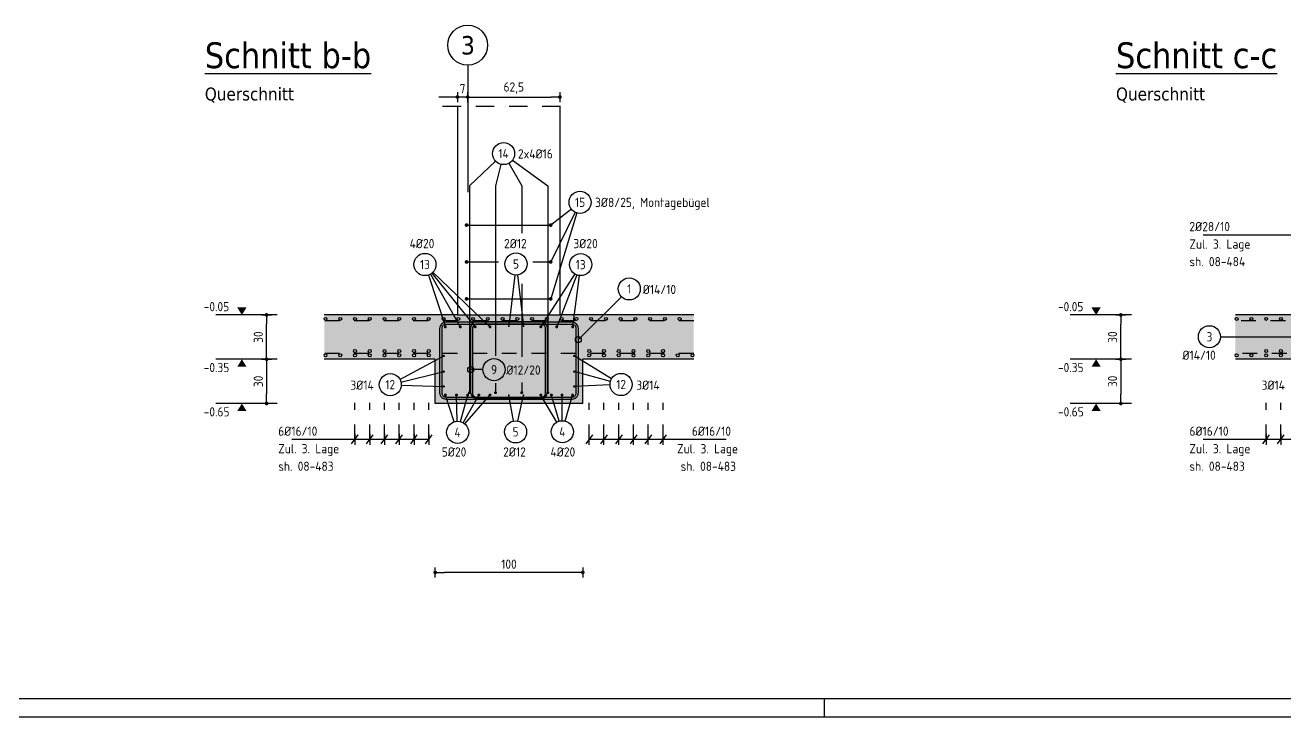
# Model space of a CAD drawing. Extents: x -8.7 to 34.4, y 0 to 21.
# Drawn here: x -3.39 to 5.15, y 0 to 4.68 of the extents above; entities that cross this region are included whole.
import ezdxf
from ezdxf.enums import TextEntityAlignment as Align

# ---------------------------------------------------------------- set-up
doc = ezdxf.new("R2010")
doc.units = 0
doc.header["$LTSCALE"] = 0.25
for name, pattern in [('AUSGEZOGEN', [1000.01, 1000, 0.01]), ('DASHED', [0.75, 0.5, -0.25]), ('DASHED2', [0.375, 0.25, -0.125]), ('HIDDEN4', [0.12, 0.02, -0.1])]:
    doc.linetypes.add(name, pattern=pattern)
for name, color, linetype in [('ACHSEN', 7, 'Continuous'), ('AFU', 7, 'Continuous'), ('BETON', 7, 'Continuous'), ('grau_mittel', 7, 'Continuous'), ('HILFE', 7, 'Continuous'), ('koten', 7, 'Continuous'), ('MASSE', 7, 'Continuous'), ('RAHMEN', 7, 'Continuous'), ('RND', 7, 'Continuous'), ('SFP_Achsen', 7, 'Continuous'), ('TEXT', 7, 'Continuous')]:
    doc.layers.add(name, color=color, linetype=linetype)
doc.layers.add('NOPLOT', color=7, linetype='Continuous', plot=False)
doc.styles.add('helv', font='tahoma.ttf')
doc.styles.add('txt', font='isocp.shx')
doc.linetypes.add('AFU_50M', pattern='A,0.45,["/",Standard,S=0.2,R=0,X=-0.01,Y=-0.1],0.07,["/",Standard,S=0.2,R=0,X=-0.01,Y=-0.1],0.45', length=0.97)
doc.dimstyles.new('DOT_I', dxfattribs={"dimscale": 0.25, "dimtxt": 0.25, "dimasz": 0.25, "dimexe": 0.1, "dimexo": 0.3, "dimgap": 0.1, "dimtad": 1, "dimdec": 3, "dimzin": 3, "dimtxsty": 'txt', "dimblk": 'DOT', "dimblk1": 'DOT', "dimblk2": 'DOT', "dimsah": 1, "dimcen": 0.1, "dimse1": 1, "dimse2": 1, "dimazin": 0, "dimtfac": 1, "dimtdec": 4, "dimtix": 1, "dimtmove": 2, "dimatfit": 3, "dimfxl": 0, "dimtvp": 1, "dimtolj": 1, "dimtzin": 0, "dimarcsym": 0})

# ---------------------------------------------------------------- blocks, each defined once
blk = doc.blocks.new('RND_HIN')
at = {"layer": 'RND', "color": 7, "linetype": 'Continuous'}
blk.add_circle((0, 0), 0.3, dxfattribs=at)
at = {"layer": 'RND', "color": 7, "linetype": 'Continuous', "style": 'txt'}
blk.add_attdef('POSI', text='', height=0.25, dxfattribs=at).set_placement((0, 0), align=Align.MIDDLE)
blk = doc.blocks.new('lei_gre')
at = {"layer": 'RND', "color": 7, "linetype": 'Continuous'}
for p, q in [((-0.09, -0.12), (0.09, 0.12)), ((0, 0.149), (0, -0.151))]:
    blk.add_line(p, q, dxfattribs=at)
blk = doc.blocks.new('okrd_o')
at = {"layer": 'koten', "color": 7, "linetype": 'Continuous'}
blk.add_solid([(-0.125, 0.202), (0.125, 0.202), (0, 0)], dxfattribs=at)
at = {"layer": 'koten', "style": 'txt'}
blk.add_attdef('OKRD', (0.25, 0.1), '', height=0.25, dxfattribs=at)
blk = doc.blocks.new('okrd_u')
at = {"layer": 'koten', "color": 7, "linetype": 'Continuous'}
blk.add_solid([(-0.125, -0.202), (0.125, -0.202), (0, 0)], dxfattribs=at)
at = {"layer": 'koten', "style": 'txt'}
blk.add_attdef('OKRD', (0.25, -0.35), '', height=0.25, dxfattribs=at)
blk = doc.blocks.new('DOT')
at = {"layer": 'MASSE', "color": 7, "linetype": 'Continuous'}
for p, q in [((0, 0), (-1, 0)), ((0, 0.54), (0, -0.54))]:
    blk.add_line(p, q, dxfattribs=at)
at = {"layer": 'MASSE', "color": 7, "linetype": 'Continuous', "const_width": 0.2}
blk.add_lwpolyline([(-0.1, 0, 1), (0.1, 0, 1)], format="xyb", close=True, dxfattribs=at)
blk = doc.blocks.new('*D29')
at = {"layer": 'Defpoints', "color": 0, "linetype": 'AUSGEZOGEN', "transparency": 16777216}
for p in [(-1.7525, 2.4218), (-1.7525, 2.1218), (-1.7525, 2.1218)]:
    blk.add_point(p, dxfattribs=at)
at = {"layer": 'MASSE', "color": 0, "linetype": 'AUSGEZOGEN', "lineweight": -2, "transparency": 16777216}
blk.add_line((-1.7525, 2.3593), (-1.7525, 2.1843), dxfattribs=at)
at = {"layer": 'MASSE', "color": 0, "linetype": 'AUSGEZOGEN', "lineweight": -2, "transparency": 16777216, "xscale": 0.0625, "yscale": 0.0625, "zscale": 0.0625}
for p, rotation in [((-1.7525, 2.4218), 90), ((-1.7525, 2.1218), 270)]:
    blk.add_blockref('DOT', p, dxfattribs=dict(at, rotation=rotation))
at = {"layer": 'MASSE', "color": 0, "linetype": 'AUSGEZOGEN', "transparency": 16777216, "insert": (-1.8088, 2.2718), "char_height": 0.0625, "attachment_point": 5, "rotation": 90, "style": 'txt'}
blk.add_mtext('\\A1;30', dxfattribs=at)
blk = doc.blocks.new('*D30')
at = {"layer": 'Defpoints', "color": 0, "linetype": 'AUSGEZOGEN', "transparency": 16777216}
for p in [(-1.7525, 2.7218), (-1.7525, 2.7218), (-1.7525, 2.4218)]:
    blk.add_point(p, dxfattribs=at)
at = {"layer": 'MASSE', "color": 0, "linetype": 'AUSGEZOGEN', "lineweight": -2, "transparency": 16777216}
blk.add_line((-1.7525, 2.4843), (-1.7525, 2.6593), dxfattribs=at)
at = {"layer": 'MASSE', "color": 0, "linetype": 'AUSGEZOGEN', "lineweight": -2, "transparency": 16777216, "xscale": 0.0625, "yscale": 0.0625, "zscale": 0.0625}
for p, rotation in [((-1.7525, 2.7218), 90), ((-1.7525, 2.4218), 270)]:
    blk.add_blockref('DOT', p, dxfattribs=dict(at, rotation=rotation))
at = {"layer": 'MASSE', "color": 0, "linetype": 'AUSGEZOGEN', "transparency": 16777216, "insert": (-1.8088, 2.5718), "char_height": 0.0625, "attachment_point": 5, "rotation": 90, "style": 'txt'}
blk.add_mtext('\\A1;30', dxfattribs=at)
blk = doc.blocks.new('*D31')
at = {"layer": 'Defpoints', "color": 0, "linetype": 'AUSGEZOGEN', "transparency": 16777216}
for p in [(-0.4599, 4.1976), (-0.4599, 4.1976), (-0.3899, 4.1976)]:
    blk.add_point(p, dxfattribs=at)
at = {"layer": 'MASSE', "color": 0, "linetype": 'AUSGEZOGEN', "lineweight": -2, "transparency": 16777216}
for p, q in [((-0.5224, 4.1976), (-0.5849, 4.1976)), ((-0.3899, 4.1976), (-0.4599, 4.1976)), ((-0.3274, 4.1976), (-0.2649, 4.1976))]:
    blk.add_line(p, q, dxfattribs=at)
at = {"layer": 'MASSE', "color": 0, "linetype": 'AUSGEZOGEN', "lineweight": -2, "transparency": 16777216, "xscale": 0.0625, "yscale": 0.0625, "zscale": 0.0625}
blk.add_blockref('DOT', (-0.4599, 4.1976), dxfattribs=at)
at = {"layer": 'MASSE', "color": 0, "linetype": 'AUSGEZOGEN', "lineweight": -2, "transparency": 16777216, "xscale": 0.0625, "yscale": 0.0625, "zscale": 0.0625, "rotation": 180}
blk.add_blockref('DOT', (-0.3899, 4.1976), dxfattribs=at)
at = {"layer": 'MASSE', "color": 0, "linetype": 'AUSGEZOGEN', "transparency": 16777216, "insert": (-0.4249, 4.2538), "char_height": 0.0625, "attachment_point": 5, "style": 'txt'}
blk.add_mtext('\\A1;7', dxfattribs=at)
blk = doc.blocks.new('*D32')
at = {"layer": 'Defpoints', "color": 0, "linetype": 'AUSGEZOGEN', "transparency": 16777216}
for p in [(-0.3899, 4.1976), (0.2351, 4.1976), (0.2351, 4.1976)]:
    blk.add_point(p, dxfattribs=at)
at = {"layer": 'MASSE', "color": 0, "linetype": 'AUSGEZOGEN', "lineweight": -2, "transparency": 16777216}
blk.add_line((-0.3274, 4.1976), (0.1726, 4.1976), dxfattribs=at)
at = {"layer": 'MASSE', "color": 0, "linetype": 'AUSGEZOGEN', "lineweight": -2, "transparency": 16777216, "xscale": 0.0625, "yscale": 0.0625, "zscale": 0.0625, "rotation": 180}
blk.add_blockref('DOT', (-0.3899, 4.1976), dxfattribs=at)
at = {"layer": 'MASSE', "color": 0, "linetype": 'AUSGEZOGEN', "lineweight": -2, "transparency": 16777216, "xscale": 0.0625, "yscale": 0.0625, "zscale": 0.0625}
blk.add_blockref('DOT', (0.2351, 4.1976), dxfattribs=at)
at = {"layer": 'MASSE', "color": 0, "linetype": 'AUSGEZOGEN', "transparency": 16777216, "insert": (-0.0774, 4.2585), "char_height": 0.0625, "attachment_point": 5, "style": 'txt'}
blk.add_mtext('\\A1;62,5', dxfattribs=at)
blk = doc.blocks.new('*D33')
at = {"layer": 'Defpoints', "color": 0, "linetype": 'AUSGEZOGEN', "transparency": 16777216}
for p in [(4.0362, 2.4218), (4.0362, 2.1218), (4.0362, 2.1218)]:
    blk.add_point(p, dxfattribs=at)
at = {"layer": 'MASSE', "color": 0, "linetype": 'AUSGEZOGEN', "lineweight": -2, "transparency": 16777216}
blk.add_line((4.0362, 2.3593), (4.0362, 2.1843), dxfattribs=at)
at = {"layer": 'MASSE', "color": 0, "linetype": 'AUSGEZOGEN', "lineweight": -2, "transparency": 16777216, "xscale": 0.0625, "yscale": 0.0625, "zscale": 0.0625}
for p, rotation in [((4.0362, 2.4218), 90), ((4.0362, 2.1218), 270)]:
    blk.add_blockref('DOT', p, dxfattribs=dict(at, rotation=rotation))
at = {"layer": 'MASSE', "color": 0, "linetype": 'AUSGEZOGEN', "transparency": 16777216, "insert": (3.9799, 2.2718), "char_height": 0.0625, "attachment_point": 5, "rotation": 90, "style": 'txt'}
blk.add_mtext('\\A1;30', dxfattribs=at)
blk = doc.blocks.new('*D34')
at = {"layer": 'Defpoints', "color": 0, "linetype": 'AUSGEZOGEN', "transparency": 16777216}
for p in [(4.0362, 2.7218), (4.0362, 2.7218), (4.0362, 2.4218)]:
    blk.add_point(p, dxfattribs=at)
at = {"layer": 'MASSE', "color": 0, "linetype": 'AUSGEZOGEN', "lineweight": -2, "transparency": 16777216}
blk.add_line((4.0362, 2.4843), (4.0362, 2.6593), dxfattribs=at)
at = {"layer": 'MASSE', "color": 0, "linetype": 'AUSGEZOGEN', "lineweight": -2, "transparency": 16777216, "xscale": 0.0625, "yscale": 0.0625, "zscale": 0.0625}
for p, rotation in [((4.0362, 2.7218), 90), ((4.0362, 2.4218), 270)]:
    blk.add_blockref('DOT', p, dxfattribs=dict(at, rotation=rotation))
at = {"layer": 'MASSE', "color": 0, "linetype": 'AUSGEZOGEN', "transparency": 16777216, "insert": (3.9799, 2.5718), "char_height": 0.0625, "attachment_point": 5, "rotation": 90, "style": 'txt'}
blk.add_mtext('\\A1;30', dxfattribs=at)
blk = doc.blocks.new('DINA0')
at = {"layer": 'RAHMEN', "color": 5}
blk.add_line((2, 0.5), (118.4, 0.5), dxfattribs=at)
at = {"layer": 'RAHMEN', "color": 7}
blk.add_line((42.9, 0.5), (42.9, 0), dxfattribs=at)
at = {"layer": 'RAHMEN'}
blk.add_line((0, 0), (118.9, 0), dxfattribs=at)
blk = doc.blocks.new('*D44')
at = {"layer": 'Defpoints', "color": 0, "linetype": 'AUSGEZOGEN', "transparency": 16777216}
for p in [(-0.6099, 0.9777), (-0.6099, 0.9777), (0.3901, 0.9777)]:
    blk.add_point(p, dxfattribs=at)
at = {"layer": 'MASSE', "color": 0, "linetype": 'AUSGEZOGEN', "lineweight": -2, "transparency": 16777216}
blk.add_line((0.3276, 0.9777), (-0.5474, 0.9777), dxfattribs=at)
at = {"layer": 'MASSE', "color": 0, "linetype": 'AUSGEZOGEN', "lineweight": -2, "transparency": 16777216, "xscale": 0.0625, "yscale": 0.0625, "zscale": 0.0625, "rotation": 180}
blk.add_blockref('DOT', (-0.6099, 0.9777), dxfattribs=at)
at = {"layer": 'MASSE', "color": 0, "linetype": 'AUSGEZOGEN', "lineweight": -2, "transparency": 16777216, "xscale": 0.0625, "yscale": 0.0625, "zscale": 0.0625}
blk.add_blockref('DOT', (0.3901, 0.9777), dxfattribs=at)
at = {"layer": 'MASSE', "color": 0, "linetype": 'AUSGEZOGEN', "transparency": 16777216, "insert": (-0.1099, 1.0339), "char_height": 0.0625, "attachment_point": 5, "style": 'txt'}
blk.add_mtext('\\A1;100', dxfattribs=at)

msp = doc.modelspace()

# ---------------------------------------------------------------- linework, layer by layer
at = {"layer": 'ACHSEN', "color": 140, "linetype": 'AUSGEZOGEN'}
msp.add_line((-0.3899, 4.4138), (-0.3899, 3.5541), dxfattribs=at)
at = {"layer": 'AFU', "color": 8, "linetype": 'AFU_50M'}
msp.add_line((-0.4599, 2.7218), (0.2351, 2.7218), dxfattribs=at)
at = {"layer": 'BETON', "color": 6, "linetype": 'AUSGEZOGEN'}
for p, q in [((-0.4599, 4.1351), (-0.4599, 2.7218)), ((0.2351, 4.1351), (0.2351, 2.7218)), ((-0.4599, 2.7218), (-1.3617, 2.7218)), ((1.1418, 2.7218), (0.2351, 2.7218)), ((6.0096, 2.7218), (4.8128, 2.7218)), ((-0.6099, 2.4218), (-1.3617, 2.4218)), ((-0.6099, 2.1218), (-0.6099, 2.4218)), ((1.1418, 2.4218), (0.3901, 2.4218)), ((0.3901, 2.1218), (0.3901, 2.4218)), ((5.5646, 2.4218), (4.8128, 2.4218)), ((0.3901, 2.1218), (-0.6099, 2.1218))]:
    msp.add_line(p, q, dxfattribs=at)
at = {"layer": 'grau_mittel', "color": 61}
for points in [[(-1.3617, 2.7218), (-1.3617, 2.4218), (1.1418, 2.7218), (1.1418, 2.4218)], [(4.8128, 2.7218), (6.0096, 2.7218), (4.8128, 2.4218), (6.0096, 2.4218)], [(-0.6099, 2.4218), (0.3901, 2.4218), (-0.6099, 2.1218), (0.3901, 2.1218)]]:
    msp.add_solid(points, dxfattribs=at)
at = {"layer": 'HILFE', "color": 102, "linetype": 'DASHED'}
msp.add_line((-0.5599, 4.1351), (0.3351, 4.1351), dxfattribs=at)
at = {"layer": 'HILFE', "color": 102, "linetype": 'AUSGEZOGEN'}
for p, q in [((4.5936, 3.2654), (5.521, 3.2654)), ((-1.581, 1.8795), (-0.6535, 1.8795)), ((1.3611, 1.8792), (0.4337, 1.8792)), ((4.5936, 1.8795), (5.521, 1.8795))]:
    msp.add_line(p, q, dxfattribs=at)
at = {"layer": 'koten', "color": 7, "linetype": 'AUSGEZOGEN'}
for p, q in [((-1.68, 2.7218), (-2.0966, 2.7218)), ((4.1087, 2.7218), (3.6921, 2.7218)), ((-1.68, 2.4218), (-2.0966, 2.4218)), ((4.1087, 2.4218), (3.6921, 2.4218)), ((-1.68, 2.1218), (-2.0966, 2.1218)), ((4.1087, 2.1218), (3.6921, 2.1218))]:
    msp.add_line(p, q, dxfattribs=at)
at = {"layer": 'NOPLOT', "color": 191, "linetype": 'Continuous'}
for points in [[(-0.5379, 2.1658), (0.3181, 2.1658, 0.414214), (0.3461, 2.1938), (0.3461, 2.6298, 0.414214), (0.3181, 2.6578), (-0.5379, 2.6578, 0.414214), (-0.5659, 2.6298), (-0.5659, 2.1938, 0.414214)], [(-0.3279, 2.1638), (0.1081, 2.1638, 0.414214), (0.1381, 2.1938), (0.1381, 2.6298, 0.414214), (0.1081, 2.6598), (-0.3279, 2.6598, 0.414214), (-0.3579, 2.6298), (-0.3579, 2.1938, 0.414214)]]:
    msp.add_lwpolyline(points, format="xyb", close=True, dxfattribs=at)
at = {"layer": 'RND', "color": 102, "linetype": 'AUSGEZOGEN'}
for p, q in [((-0.2011, 3.7631), (-0.3783, 3.5953)), ((-0.0861, 3.7704), (0.1534, 3.5953)), ((-0.1647, 3.7419), (-0.2011, 3.5953)), ((-0.11, 3.7492), (-0.0238, 3.5953)), ((0.3126, 3.4388), (0.1726, 3.3306)), ((0.3387, 3.4174), (0.1726, 3.0806)), ((0.35, 3.413), (0.1726, 2.8306)), ((-0.6562, 2.9922), (-0.5412, 2.6414)), ((-0.6426, 2.9982), (-0.4403, 2.6414)), ((-0.6326, 3.0051), (-0.3395, 2.6414)), ((-0.6254, 3.0116), (-0.2387, 2.6414)), ((-0.071, 2.9921), (-0.1115, 2.6453)), ((-0.0533, 2.9922), (-0.0115, 2.6453)), ((0.3353, 2.9997), (0.1057, 2.6414)), ((0.3488, 2.9929), (0.2135, 2.6414)), ((0.3661, 2.9885), (0.3213, 2.6414)), ((0.6516, 2.8453), (0.3601, 2.5545)), ((4.7116, 2.5739), (5.5946, 2.5739)), ((-0.8488, 2.285), (-0.5525, 2.4439)), ((0.5858, 2.2898), (0.3326, 2.4439)), ((-0.842, 2.2673), (-0.5525, 2.3377)), ((-0.2863, 2.3514), (-0.3699, 2.3514)), ((0.5775, 2.2706), (0.3326, 2.3377)), ((-0.8399, 2.2471), (-0.5525, 2.2377)), ((0.5749, 2.2477), (0.3326, 2.2377)), ((-0.4815, 1.9978), (-0.5412, 2.1794)), ((-0.4603, 2.0015), (-0.4655, 2.1794)), ((-0.4386, 1.999), (-0.3899, 2.1794)), ((-0.421, 1.9918), (-0.3143, 2.1794)), ((-0.4089, 1.9832), (-0.2387, 2.1794)), ((-0.079, 2.0038), (-0.1115, 2.1783)), ((-0.0494, 2.0033), (-0.0115, 2.1783)), ((0.2136, 1.9954), (0.1057, 2.1794)), ((0.2301, 2.0026), (0.1776, 2.1794)), ((0.2509, 2.0057), (0.2494, 2.1794)), ((0.2718, 2.0029), (0.3213, 2.1794))]:
    msp.add_line(p, q, dxfattribs=at)
at = {"layer": 'RND', "color": 1, "linetype": 'DASHED2'}
for p, q in [((1.1418, 2.6818), (-1.3617, 2.6818)), ((5.951, 2.6818), (4.8128, 2.6818)), ((1.1418, 2.4618), (-1.3617, 2.4618)), ((5.9603, 2.4618), (4.8128, 2.4618))]:
    msp.add_line(p, q, dxfattribs=at)
at = {"layer": 'RND', "color": 7, "linetype": 'HIDDEN4'}
for p, q in [((-1.1535, 1.8795), (-1.1535, 2.1269)), ((-1.0535, 1.8795), (-1.0535, 2.1269)), ((-0.9535, 1.8795), (-0.9535, 2.1269)), ((-0.8535, 1.8795), (-0.8535, 2.1269)), ((-0.7535, 1.8795), (-0.7535, 2.1269)), ((-0.6535, 1.8795), (-0.6535, 2.1269)), ((0.4337, 1.8792), (0.4337, 2.1269)), ((0.5337, 1.8792), (0.5337, 2.1269)), ((0.6337, 1.8792), (0.6337, 2.1269)), ((0.7337, 1.8792), (0.7337, 2.1269)), ((0.8337, 1.8792), (0.8337, 2.1269)), ((0.9337, 1.8792), (0.9337, 2.1269)), ((5.021, 1.8795), (5.021, 2.1269)), ((5.121, 1.8795), (5.121, 2.1269))]:
    msp.add_line(p, q, dxfattribs=at)
at = {"layer": 'RND', "color": 253, "linetype": 'AUSGEZOGEN'}
for points in [[(-0.3783, 3.5953), (-0.3783, 2.1953)], [(-0.2011, 3.5953), (-0.2011, 2.4458)], [(-0.0238, 3.5953), (-0.0238, 3.2759)], [(0.1534, 3.5953), (0.1534, 2.1953)], [(0.1534, 3.5953), (0.1534, 2.1953)], [(-0.3974, 3.3306), (0.1726, 3.3306)], [(-0.3974, 3.0806), (-0.1807, 3.0806)], [(0.0505, 3.0806), (0.1726, 3.0806)], [(-0.0238, 2.9319), (-0.0238, 2.4376)], [(-0.3974, 2.8306), (0.1726, 2.8306)], [(-0.2011, 2.2599), (-0.2011, 2.1953)], [(-0.0238, 2.2644), (-0.0238, 2.1953)]]:
    msp.add_lwpolyline(points, dxfattribs=at)
for points, const_width in [([(-0.4037, 3.3306, 1), (-0.3912, 3.3306, 1)], 0.0125), ([(0.1663, 3.3306, 1), (0.1788, 3.3306, 1)], 0.0125), ([(-0.4037, 3.0806, 1), (-0.3912, 3.0806, 1)], 0.0125), ([(0.1663, 3.0806, 1), (0.1788, 3.0806, 1)], 0.0125), ([(-0.4037, 2.8306, 1), (-0.3912, 2.8306, 1)], 0.0125), ([(0.1663, 2.8306, 1), (0.1788, 2.8306, 1)], 0.0125), ([(-0.3833, 2.1953, 1), (-0.3733, 2.1953, 1)], 0.01), ([(-0.2061, 2.1953, 1), (-0.1961, 2.1953, 1)], 0.01), ([(-0.0288, 2.1953, 1), (-0.0188, 2.1953, 1)], 0.01), ([(0.1584, 2.1953, -1), (0.1484, 2.1953, -1)], 0.01)]:
    msp.add_lwpolyline(points, format="xyb", close=True, dxfattribs=dict(at, const_width=const_width))
at = {"layer": 'RND', "color": 1, "linetype": 'AUSGEZOGEN'}
for points in [[(-0.5379, 2.1518), (0.3181, 2.1518, 0.414214), (0.3601, 2.1938), (0.3601, 2.6298, 0.414214), (0.3181, 2.6718), (-0.5379, 2.6718, 0.414214), (-0.5799, 2.6298), (-0.5799, 2.1938, 0.414214)], [(-0.3279, 2.1559), (0.1081, 2.1559, 0.414214), (0.1501, 2.1979), (0.1501, 2.6339, 0.414214), (0.1081, 2.6759), (-0.3279, 2.6759, 0.414214), (-0.3699, 2.6339), (-0.3699, 2.1979, 0.414214)]]:
    msp.add_lwpolyline(points, format="xyb", close=True, dxfattribs=at)
at = {"layer": 'RND', "color": 7, "linetype": 'AUSGEZOGEN'}
for points, const_width in [([(-0.5462, 2.6414, 1), (-0.5362, 2.6414, 1)], 0.01), ([(-0.4453, 2.6414, 1), (-0.4353, 2.6414, 1)], 0.01), ([(-0.3445, 2.6414, 1), (-0.3345, 2.6414, 1)], 0.01), ([(-0.2437, 2.6414, 1), (-0.2337, 2.6414, 1)], 0.01), ([(-0.2437, 2.6414, 1), (-0.2337, 2.6414, 1)], 0.01), ([(-0.1145, 2.6453, -1), (-0.1085, 2.6453, -1)], 0.006), ([(-0.0145, 2.6453, -1), (-0.0085, 2.6453, -1)], 0.006), ([(0.1007, 2.6414, 1), (0.1107, 2.6414, 1)], 0.01), ([(0.2085, 2.6414, 1), (0.2185, 2.6414, 1)], 0.01), ([(0.3163, 2.6414, 1), (0.3263, 2.6414, 1)], 0.01), ([(0.3163, 2.6414, 1), (0.3263, 2.6414, 1)], 0.01), ([(-0.5565, 2.4439, 1), (-0.5485, 2.4439, 1)], 0.008), ([(0.3366, 2.4439, -1), (0.3286, 2.4439, -1)], 0.008), ([(-0.5565, 2.3377, 1), (-0.5485, 2.3377, 1)], 0.008), ([(0.3366, 2.3377, -1), (0.3286, 2.3377, -1)], 0.008), ([(-0.5565, 2.2377, 1), (-0.5485, 2.2377, 1)], 0.008), ([(0.3366, 2.2377, -1), (0.3286, 2.2377, -1)], 0.008), ([(-0.5462, 2.1794, 1), (-0.5362, 2.1794, 1)], 0.01), ([(-0.4705, 2.1794, 1), (-0.4605, 2.1794, 1)], 0.01), ([(-0.3949, 2.1794, 1), (-0.3849, 2.1794, 1)], 0.01), ([(-0.3193, 2.1794, 1), (-0.3093, 2.1794, 1)], 0.01), ([(-0.2337, 2.1794, -1), (-0.2437, 2.1794, -1)], 0.01), ([(-0.2437, 2.1794, 1), (-0.2337, 2.1794, 1)], 0.01), ([(-0.1145, 2.1783, 1), (-0.1085, 2.1783, 1)], 0.006), ([(-0.0145, 2.1783, 1), (-0.0085, 2.1783, 1)], 0.006), ([(0.1007, 2.1794, 1), (0.1107, 2.1794, 1)], 0.01), ([(0.1726, 2.1794, 1), (0.1826, 2.1794, 1)], 0.01), ([(0.2444, 2.1794, 1), (0.2544, 2.1794, 1)], 0.01), ([(0.3263, 2.1794, -1), (0.3163, 2.1794, -1)], 0.01), ([(0.3163, 2.1794, 1), (0.3263, 2.1794, 1)], 0.01), ([(0.3163, 2.1794, 1), (0.3263, 2.1794, 1)], 0.01)]:
    msp.add_lwpolyline(points, format="xyb", close=True, dxfattribs=dict(at, const_width=const_width))
for centre, radius in [((-1.3535, 2.695), 0.01), ((-1.2535, 2.695), 0.01), ((-1.1535, 2.695), 0.01), ((-1.0535, 2.695), 0.01), ((-0.9535, 2.695), 0.01), ((-0.8535, 2.695), 0.01), ((-0.7535, 2.695), 0.01), ((-0.6535, 2.695), 0.01), ((-0.5535, 2.695), 0.01), ((-0.4535, 2.695), 0.01), ((-0.3535, 2.695), 0.01), ((-0.2535, 2.695), 0.01), ((-0.1535, 2.695), 0.01), ((-0.0535, 2.695), 0.01), ((0.0465, 2.695), 0.01), ((0.1465, 2.695), 0.01), ((0.2465, 2.695), 0.01), ((0.3465, 2.695), 0.01), ((0.4465, 2.695), 0.01), ((0.5465, 2.695), 0.01), ((0.6465, 2.695), 0.01), ((0.7465, 2.695), 0.01), ((0.8465, 2.695), 0.01), ((0.9465, 2.695), 0.01), ((1.0465, 2.695), 0.01), ((4.821, 2.695), 0.01), ((4.921, 2.695), 0.01), ((5.021, 2.695), 0.01), ((5.121, 2.695), 0.01), ((0.3601, 2.5545), 0.02), ((-1.1535, 2.4776), 0.01), ((-1.0535, 2.4776), 0.01), ((-0.9535, 2.4776), 0.01), ((-0.8535, 2.4776), 0.01), ((-0.7535, 2.4776), 0.01), ((-0.6535, 2.4776), 0.01), ((0.4337, 2.4776), 0.01), ((0.5337, 2.4776), 0.01), ((0.6337, 2.4776), 0.01), ((0.7337, 2.4776), 0.01), ((0.8337, 2.4776), 0.01), ((0.9337, 2.4776), 0.01), ((5.021, 2.4776), 0.01), ((5.121, 2.4776), 0.01), ((-1.3535, 2.4485), 0.01), ((-1.2535, 2.4485), 0.01), ((-1.1535, 2.4485), 0.01), ((-1.0535, 2.4485), 0.01), ((-0.9535, 2.4485), 0.01), ((-0.8535, 2.4485), 0.01), ((-0.7535, 2.4485), 0.01), ((-0.6535, 2.4485), 0.01), ((0.4337, 2.4485), 0.01), ((0.5337, 2.4485), 0.01), ((0.6337, 2.4485), 0.01), ((0.7337, 2.4485), 0.01), ((0.8337, 2.4485), 0.01), ((0.9337, 2.4485), 0.01), ((1.0337, 2.4485), 0.01), ((1.1337, 2.4485), 0.01), ((4.821, 2.4485), 0.01), ((4.921, 2.4485), 0.01), ((5.021, 2.4485), 0.01), ((5.121, 2.4485), 0.01), ((-0.3699, 2.3514), 0.02)]:
    msp.add_circle(centre, radius, dxfattribs=at)
at = {"layer": 'SFP_Achsen', "color": 7, "linetype": 'AUSGEZOGEN'}
msp.add_circle((-0.3899, 4.5491), 0.1352, dxfattribs=at)

# ---------------------------------------------------------------- block references
at = {"layer": 'koten', "color": 7, "linetype": 'AUSGEZOGEN'}
ref = msp.add_blockref('okrd_o', (-1.92, 2.7218), dxfattribs=dict(at, xscale=-0.25, yscale=0.25, zscale=0.25))
ref.add_attrib('OKRD', '-0.05', (-2.1788, 2.7468), dxfattribs={"height": 0.0625, "style": 'txt'})
ref = msp.add_blockref('okrd_o', (3.8687, 2.7218), dxfattribs=dict(at, xscale=-0.25, yscale=0.25, zscale=0.25))
ref.add_attrib('OKRD', '-0.05', (3.6099, 2.7468), dxfattribs={"height": 0.0625, "style": 'txt'})
ref = msp.add_blockref('okrd_u', (-1.92, 2.4218), dxfattribs=dict(at, xscale=-0.25, yscale=0.25, zscale=0.25))
ref.add_attrib('OKRD', '-0.35', (-2.1788, 2.3343), dxfattribs={"height": 0.0625, "style": 'txt'})
ref = msp.add_blockref('okrd_u', (3.8687, 2.4218), dxfattribs=dict(at, xscale=-0.25, yscale=0.25, zscale=0.25))
ref.add_attrib('OKRD', '-0.35', (3.6099, 2.3343), dxfattribs={"height": 0.0625, "style": 'txt'})
ref = msp.add_blockref('okrd_u', (-1.92, 2.1218), dxfattribs=dict(at, xscale=-0.25, yscale=0.25, zscale=0.25))
ref.add_attrib('OKRD', '-0.65', (-2.1788, 2.0343), dxfattribs={"height": 0.0625, "style": 'txt'})
ref = msp.add_blockref('okrd_u', (3.8687, 2.1218), dxfattribs=dict(at, xscale=-0.25, yscale=0.25, zscale=0.25))
ref.add_attrib('OKRD', '-0.65', (3.6099, 2.0343), dxfattribs={"height": 0.0625, "style": 'txt'})
at = {"layer": 'RAHMEN', "color": 102, "linetype": 'AUSGEZOGEN', "xscale": 0.25, "yscale": 0.25, "zscale": 0.25}
msp.add_blockref('DINA0', (-8.7, 0), dxfattribs=at)
at = {"layer": 'RND', "color": 7, "linetype": 'AUSGEZOGEN', "xscale": 0.25, "yscale": 0.25, "zscale": 0.25}
for p, values in [((-0.1467, 3.8147), {'POSI': '14'}), ((0.3719, 3.4847), {'POSI': '15'}), ((-0.6796, 3.0635), {'POSI': '13'}), ((-0.0623, 3.0666), {'POSI': '5'}), ((0.3757, 3.0629), {'POSI': '13'}), ((0.7047, 2.8983), {'POSI': '1'}), ((4.6366, 2.5739), {'POSI': '3'}), ((-0.2113, 2.3514), {'POSI': '9'}), ((-0.9149, 2.2495), {'POSI': '12'}), ((0.6499, 2.2508), {'POSI': '12'}), ((-0.4581, 1.9266), {'POSI': '4'}), ((-0.0653, 1.93), {'POSI': '5'}), ((0.2515, 1.9307), {'POSI': '4'})]:
    msp.add_blockref('RND_HIN', p, dxfattribs=at).add_auto_attribs(values)
for p in [(-1.1536, 1.8794), (-1.0536, 1.8794), (-0.9536, 1.8794), (-0.8536, 1.8794), (-0.7536, 1.8794), (-0.6536, 1.8794), (5.021, 1.8794), (5.121, 1.8794)]:
    msp.add_blockref('lei_gre', p, dxfattribs=at)
at = {"layer": 'RND', "color": 7, "linetype": 'AUSGEZOGEN', "xscale": 0.25, "yscale": 0.25, "zscale": 0.25, "rotation": 180}
for p in [(0.4337, 1.8792), (0.5337, 1.8792), (0.6337, 1.8792), (0.7337, 1.8792), (0.8337, 1.8792), (0.9337, 1.8792)]:
    msp.add_blockref('lei_gre', p, dxfattribs=at)

# ---------------------------------------------------------------- texts
at = {"layer": 'SFP_Achsen', "color": 6, "linetype": 'AUSGEZOGEN', "style": 'helv'}
msp.add_text('3', height=0.125, dxfattribs=at).set_placement((-0.4352, 4.486))
at = {"layer": 'TEXT', "color": 5, "linetype": 'AUSGEZOGEN', "style": 'helv'}
for s, p in [('%%USchnitt b-b', (-2.1713, 4.3933)), ('%%USchnitt c-c', (4.0032, 4.3933))]:
    msp.add_text(s, height=0.175, dxfattribs=at).set_placement(p)
at = {"layer": 'TEXT', "color": 1, "linetype": 'AUSGEZOGEN', "style": 'helv'}
for p in [(-2.1713, 4.1746), (4.0032, 4.1746)]:
    msp.add_text('Querschnitt', height=0.0875, dxfattribs=at).set_placement(p)
at = {"layer": 'TEXT', "color": 7, "linetype": 'AUSGEZOGEN', "style": 'txt'}
for s, p in [('2x4%%C16', (-0.0492, 3.7814)), ('3%%C8/25, Montagebügel', (0.4729, 3.4529)), ('2%%C28/10 ', (4.5009, 3.2892)), ('4%%C20', (-0.7834, 3.1737)), ('2%%C12', (-0.1434, 3.1737)), ('3%%C20', (0.3265, 3.1737)), ('Zul. 3. Lage', (4.5009, 3.1705)), ('sh. 08-484', (4.5009, 3.0517)), ('%%C14/10', (0.7965, 2.8632)), ('%%C14/10', (4.4535, 2.4178)), ('%%C12/20', (-0.128, 2.3174)), ('3%%C14', (-1.1846, 2.2148)), ('3%%C14', (0.7527, 2.2148)), ('3%%C14', (4.9899, 2.2148)), ('6%%C16/10 ', (-1.6737, 1.9033)), ('6%%C16/10 ', (1.1294, 1.9031)), ('6%%C16/10 ', (4.5009, 1.9033)), ('Zul. 3. Lage', (-1.6737, 1.7846)), ('5%%C20', (-0.5654, 1.7625)), ('2%%C12', (-0.1494, 1.7625)), ('4%%C20', (0.1711, 1.7625)), ('Zul. 3. Lage', (1.0288, 1.7843)), ('Zul. 3. Lage', (4.5009, 1.7846)), ('sh. 08-483', (-1.6737, 1.6658)), ('sh. 08-483', (1.0531, 1.6656)), ('sh. 08-483', (4.5009, 1.6658))]:
    msp.add_text(s, height=0.0625, dxfattribs=at).set_placement(p)

# ---------------------------------------------------------------- dimensions: what is measured, and where the dimension line sits
at = {"layer": 'MASSE', "color": 7, "linetype": 'AUSGEZOGEN'}
for base, p1, p2, override, picture, middle in [((-0.4599, 4.1976), (-0.3899, 4.1976), (-0.4599, 4.1976), {"dimdec": 0, "dimlfac": 100}, '*D31', (-0.4249, 4.2538)), ((0.2351, 4.1976), (-0.3899, 4.1976), (0.2351, 4.1976), {"dimdec": 1, "dimlfac": 100}, '*D32', (-0.0774, 4.2585)), ((-0.6099, 0.9777), (0.3901, 0.9777), (-0.6099, 0.9777), {"dimdec": 0, "dimlfac": 100}, '*D44', (-0.1099, 1.0339))]:
    dim = msp.add_linear_dim(base=base, p1=p1, p2=p2, dimstyle='DOT_I', override=override, dxfattribs=at)
    dim.commit()
    dim.dimension.update_dxf_attribs({"geometry": picture, "text_midpoint": middle})
for base, p1, p2, picture, middle in [((-1.7525, 2.7218), (-1.7525, 2.4218), (-1.7525, 2.7218), '*D30', (-1.8088, 2.5718)), ((4.0362, 2.7218), (4.0362, 2.4218), (4.0362, 2.7218), '*D34', (3.9799, 2.5718)), ((-1.7525, 2.1218), (-1.7525, 2.4218), (-1.7525, 2.1218), '*D29', (-1.8088, 2.2718)), ((4.0362, 2.1218), (4.0362, 2.4218), (4.0362, 2.1218), '*D33', (3.9799, 2.2718))]:
    dim = msp.add_linear_dim(base=base, p1=p1, p2=p2, angle=90, dimstyle='DOT_I', override={"dimdec": 0, "dimlfac": 100}, dxfattribs=at)
    dim.commit()
    dim.dimension.update_dxf_attribs({"geometry": picture, "text_midpoint": middle})

doc.saveas('drawing.dxf')
